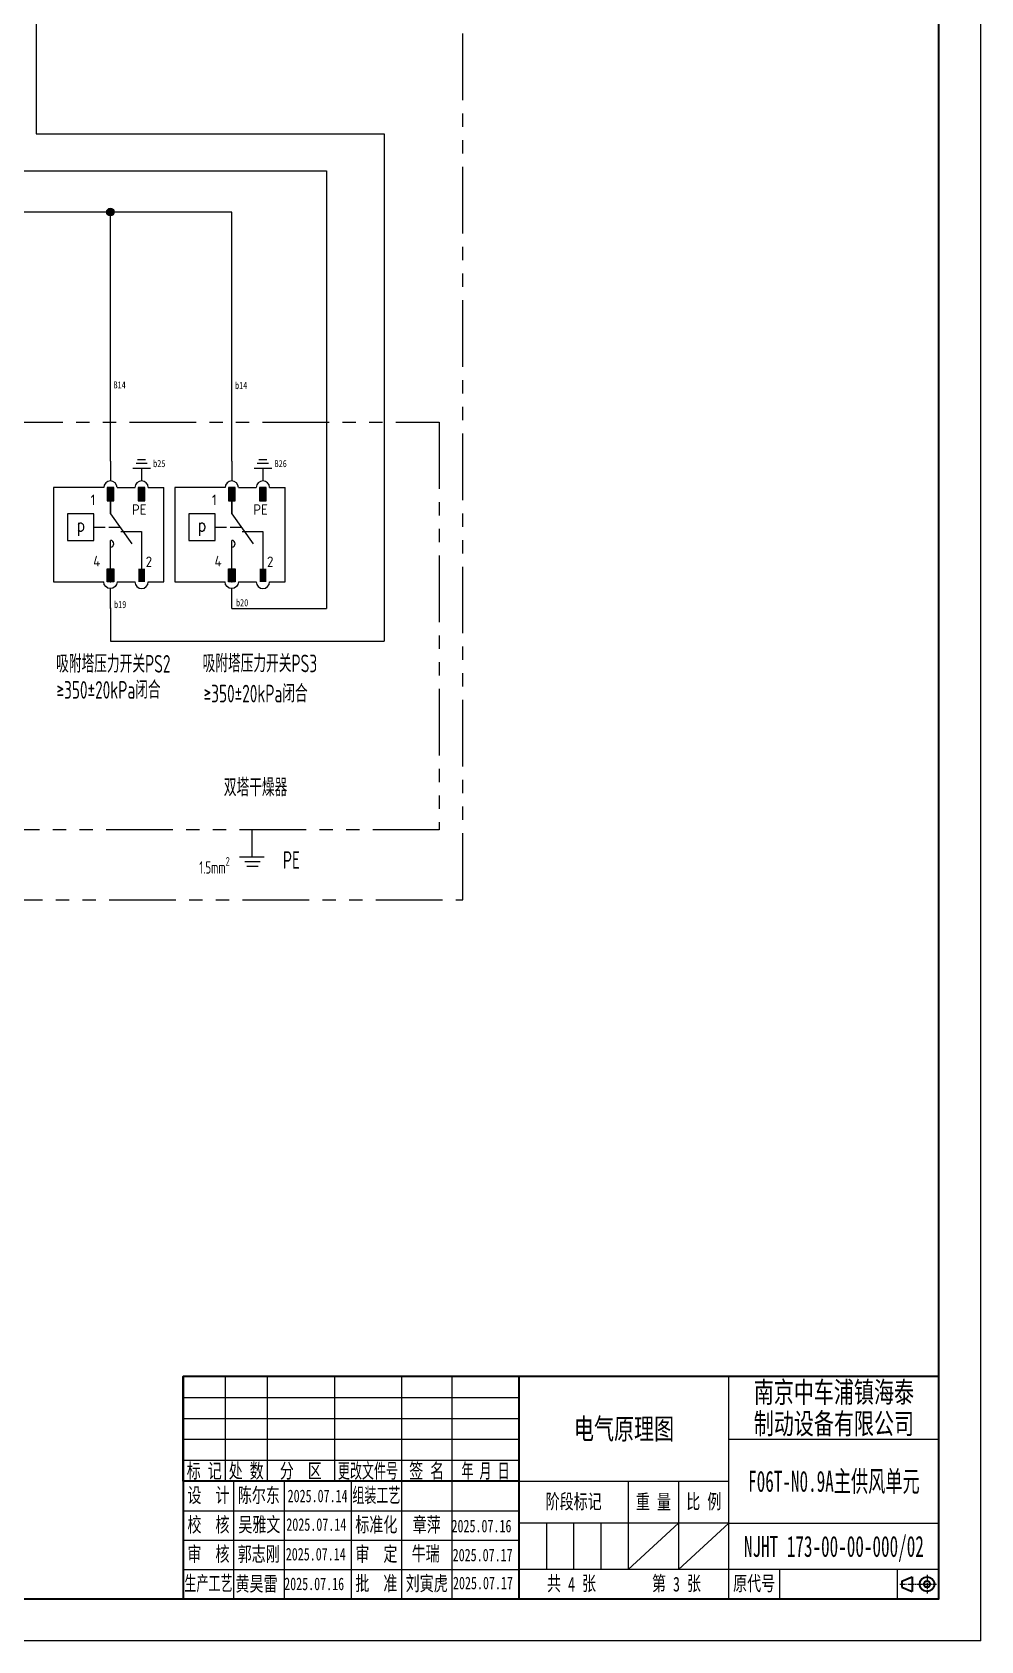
# Model space of a CAD drawing. Header units: millimetres. Extents: x 0 to 840, y 0 to 594.
# Drawn here: x 614 to 840, y 0 to 383.2 of the extents above; entities that cross this region are included whole.
import ezdxf
from ezdxf.enums import TextEntityAlignment as Align

# ---------------------------------------------------------------- set-up
doc = ezdxf.new("R2010")
doc.units = ezdxf.units.MM
for name, pattern in [('CENTER1', [10, 7, -1, 1, -1]), ('CENTER2', [12, 7, -1, 1, -1, 1, -1]), ('PHANTOM2', [31.75, 15.875, -3.175, 3.175, -3.175, 3.175, -3.175]), ('虚线', [2, 1, -1])]:
    doc.linetypes.add(name, pattern=pattern)
for name, color, linetype, lineweight in [('AM_3', 3, '虚线', 13), ('BLK_0.5mm^2', 7, 'Continuous', 18), ('MISC', 2, 'Continuous', 18), ('双点划线', 6, 'CENTER2', 18), ('尺寸线层', 3, 'Continuous', 13), ('标注', 3, 'Continuous', 18), ('点划线', 4, 'CENTER1', 18), ('粗实线', 7, 'Continuous', 35), ('粗实线层', 7, 'Continuous', 25)]:
    doc.layers.add(name, color=color, linetype=linetype, lineweight=lineweight)
doc.layers.add('触点标识', color=11, linetype='Continuous')
doc.styles.add('PIN', font='simplex.shx', dxfattribs={"width": 0.75, "bigfont": 'gbcbig.shx'})
doc.styles.add('WD_IEC', font='isocp2.shx', dxfattribs={"width": 0.9, "bigfont": 'gbcbig.shx'})
doc.styles.add('标准', font='isoct2.shx')
doc.styles.add('海泰标注样式', font='isocp.shx', dxfattribs={"width": 0.7, "bigfont": 'gbcbig.shx'})
doc.styles.add('海泰汉字样式', font='仿宋_GB2312.ttf', dxfattribs={"width": 0.7, "height": 1.7})

# ---------------------------------------------------------------- blocks, each defined once
blk = doc.blocks.new('NJHT-更改区')
at = {"color": 7, "linetype": 'Continuous'}
for p, q in [((0, 5), (80, 5)), ((10, 5), (10, 0)), ((20, 5), (20, 0)), ((36, 5), (36, 0)), ((52, 5), (52, 0)), ((64, 5), (64, 0)), ((0, 0), (80, 0))]:
    blk.add_line(p, q, dxfattribs=at)
at = {"color": 7, "linetype": 'Continuous', "lineweight": 35}
for p, q in [((0, 0), (0, 5)), ((80, 0), (80, 5))]:
    blk.add_line(p, q, dxfattribs=at)
at = {"color": 2, "linetype": 'Continuous', "style": '海泰汉字样式'}
for tag, width, p in [('1', 0.7, (5, 2.5)), ('2', 0.7, (15, 2.5)), ('3', 0.7, (28, 2.5)), ('4', 0.6, (44, 2.5)), ('5', 0.7, (58, 2.5)), ('6', 0.6, (72, 2.5))]:
    blk.add_attdef(tag, text='', height=3.5, dxfattribs=dict(at, width=width)).set_placement(p, align=Align.MIDDLE_CENTER)
blk = doc.blocks.new('设计.Name')
at = {"insert": (668, 34.5), "char_height": 3.5, "width": 12, "attachment_point": 5, "style": '海泰汉字样式'}
blk.add_mtext('陈尔东', dxfattribs=at)
blk = doc.blocks.new('设计.AppDate')
at = {"insert": (682, 34.5), "char_height": 3, "width": 16, "attachment_point": 5, "style": '海泰汉字样式'}
blk.add_mtext('2025.07.14', dxfattribs=at)
blk = doc.blocks.new('标准化.Name')
at = {"insert": (708, 27.5), "char_height": 3.5, "width": 12, "attachment_point": 5, "style": '海泰汉字样式'}
blk.add_mtext('章萍', dxfattribs=at)
blk = doc.blocks.new('标准化.AppDate')
at = {"insert": (722, 27.5), "char_height": 3, "width": 16, "attachment_point": 5, "style": '海泰汉字样式'}
blk.add_mtext('2025.07.16', dxfattribs=at)
blk = doc.blocks.new('批准.Name')
at = {"insert": (708, 13.5), "char_height": 3.5, "width": 12, "attachment_point": 5, "style": '海泰汉字样式'}
blk.add_mtext('刘寅虎', dxfattribs=at)
blk = doc.blocks.new('批准.AppDate')
at = {"insert": (722, 13.5), "char_height": 3, "width": 16, "attachment_point": 5, "style": '海泰汉字样式'}
blk.add_mtext('2025.07.17', dxfattribs=at)
blk = doc.blocks.new('NJHT-A1')
at = {"color": 7, "linetype": 'Continuous', "lineweight": 18}
for p, q in [((840, 0), (840, 594)), ((780, 10), (780, 63)), ((780, 48), (830, 48)), ((662, 38), (662, 10)), ((674, 38), (674, 10)), ((690, 38), (690, 10)), ((702, 38), (702, 10)), ((714, 38), (714, 10)), ((730, 38), (780, 38)), ((756, 38), (756, 17)), ((768, 38), (768, 17)), ((650, 31), (730, 31)), ((780, 28), (730, 28)), ((736.5, 28), (736.5, 17)), ((743, 28), (743, 17)), ((749.5, 28), (749.5, 17)), ((780, 28), (830, 28)), ((650, 24), (730, 24)), ((650, 17), (730, 17)), ((780, 17), (730, 17)), ((830, 17), (780, 17)), ((792, 17), (792, 10)), ((840, 0), (0, 0))]:
    blk.add_line(p, q, dxfattribs=at)
at = {"color": 7, "linetype": 'Continuous', "lineweight": 35}
for p, q in [((830, 10), (830, 584)), ((730, 10), (730, 63)), ((730, 38), (650, 38)), ((25, 10), (830, 10))]:
    blk.add_line(p, q, dxfattribs=at)
blk.add_lwpolyline([(650, 10), (830, 10), (830, 63), (650, 63)], close=True, dxfattribs=at)
at = {"color": 2, "linetype": 'Continuous', "lineweight": 18, "char_height": 3.5, "attachment_point": 5, "style": '海泰汉字样式'}
for s, insert, width in [('设  计', (656, 34.5), 12), ('{\\W0.6;组装工艺}', (696, 34.5), 12), ('阶段标记', (743, 33), 26), ('重 量', (762, 33), 12), ('比 例', (774, 33), 12), ('校  核', (656, 27.5), 12), ('标准化', (696, 27.5), 12), ('审  核', (656, 20.5), 12), ('审  定', (696, 20.5), 12), ('{\\W0.6;生产工艺}', (656, 13.5), 12), ('批  准', (696, 13.5), 12), ('共   张', (742.5, 13.5), 25), ('第   张', (767.5, 13.5), 25), ('原代号', (786, 13.5), 12)]:
    blk.add_mtext(s, dxfattribs=dict(at, insert=insert, width=width))
at = {"color": 2, "linetype": 'Continuous', "lineweight": 18, "style": '海泰汉字样式', "width": 0.6}
blk.add_attdef('5', text='', height=5, rotation=180, dxfattribs=at).set_placement((50, 578.5), align=Align.MIDDLE_CENTER)
at = {"color": 2, "linetype": 'Continuous', "lineweight": 18, "style": '海泰汉字样式'}
for tag, height, width, p in [('1', 5, 0.7, (805, 59.25)), ('2', 5, 0.7, (805, 51.75)), ('7', 5, 0.7, (755, 50.5)), ('3', 5, 0.6, (805, 38)), ('12', 3.5, 0.7, (668, 34.5)), ('13', 3.5, 0.6, (682, 34.5)), ('20', 3.5, 0.7, (708, 34.5)), ('21', 3.5, 0.6, (722, 34.5)), ('14', 3.5, 0.7, (668, 27.5)), ('15', 3.5, 0.6, (682, 27.5)), ('22', 3.5, 0.7, (708, 27.5)), ('23', 3.5, 0.6, (722, 27.5)), ('8', 3.5, 0.7, (762, 22.5)), ('9', 3.5, 0.7, (774, 22.5)), ('4', 5, 0.6, (805, 22.5)), ('16', 3.5, 0.7, (668, 20.5)), ('17', 3.5, 0.6, (682, 20.5)), ('24', 3.5, 0.7, (708, 20.5)), ('25', 3.5, 0.6, (722, 20.5)), ('18', 3.5, 0.7, (668, 13.5)), ('19', 3.5, 0.6, (682, 13.5)), ('26', 3.5, 0.7, (708, 13.5)), ('27', 3.5, 0.6, (722, 13.5)), ('11', 3.5, 0.7, (742.5, 13.5)), ('10', 3.5, 0.7, (767.5, 13.5)), ('6', 3.5, 0.7, (811.57, 13.5))]:
    blk.add_attdef(tag, text='', height=height, dxfattribs=dict(at, width=width)).set_placement(p, align=Align.MIDDLE_CENTER)
blk = doc.blocks.new('校核.Name')
at = {"insert": (668, 27.5), "char_height": 3.5, "width": 12, "attachment_point": 5, "style": '海泰汉字样式'}
blk.add_mtext('吴雅文', dxfattribs=at)
blk = doc.blocks.new('校核.AppDate')
at = {"insert": (682, 27.5), "char_height": 3, "width": 16, "attachment_point": 5, "style": '海泰汉字样式'}
blk.add_mtext('2025.07.14', dxfattribs=at)
blk = doc.blocks.new('审核.Name')
at = {"insert": (668, 27.5), "char_height": 3.5, "width": 12, "attachment_point": 5, "style": '海泰汉字样式'}
blk.add_mtext('郭志刚', dxfattribs=at)
blk = doc.blocks.new('审核.AppDate')
at = {"insert": (682, 27.5), "char_height": 3, "width": 16, "attachment_point": 5, "style": '海泰汉字样式'}
blk.add_mtext('2025.07.14', dxfattribs=at)
blk = doc.blocks.new('生产工艺.Name')
at = {"insert": (668, 27.5), "char_height": 3.5, "width": 12, "attachment_point": 5, "style": '海泰汉字样式'}
blk.add_mtext('黄昊雷', dxfattribs=at)
blk = doc.blocks.new('生产工艺.AppDate')
at = {"insert": (682, 27.5), "char_height": 3, "width": 16, "attachment_point": 5, "style": '海泰汉字样式'}
blk.add_mtext('2025.07.16', dxfattribs=at)
blk = doc.blocks.new('审定.Name')
at = {"insert": (668, 27.5), "char_height": 3.5, "width": 12, "attachment_point": 5, "style": '海泰汉字样式'}
blk.add_mtext('牛瑞', dxfattribs=at)
blk = doc.blocks.new('审定.AppDate')
at = {"insert": (682, 27.5), "char_height": 3, "width": 16, "attachment_point": 5, "style": '海泰汉字样式'}
blk.add_mtext('2025.07.17', dxfattribs=at)
blk = doc.blocks.new('bfcgb')
blk.add_hatch(color=256).paths.add_polyline_path([(1495.06, 338, 1), (1492.9, 338, 1)])
blk.add_circle((1493.98, 338), 1.08)
blk = doc.blocks.new('gwae')
blk.add_hatch(color=256).paths.add_polyline_path([(413.18, 275.01), (413.18, 278.76), (411.3, 278.76), (411.3, 275.01)], flags=0)
for p, q in [((412.24, 286.26), (412.24, 280.64)), ((412.24, 275.01), (412.24, 271.26))]:
    blk.add_line(p, q)
blk.add_lwpolyline([(413.18, 278.76), (411.3, 278.76), (411.3, 275.01), (413.18, 275.01)], close=True)
blk.add_arc((412.24, 278.76), 1.88, 0, 180)
blk.add_point((412.24, 278.76))
blk = doc.blocks.new('ftest')
for points in [[(1925.35, -430.96), (1925.35, -427.21), (1923.47, -427.21), (1923.47, -430.96)], [(1925.35, -450.24), (1925.35, -453.99), (1923.47, -453.99), (1923.47, -450.24)]]:
    blk.add_hatch(color=256).paths.add_polyline_path(points, flags=0)
at = {"color": 2}
for p, q in [((1925.55, -419.39), (1923.27, -419.39)), ((1926.93, -421.83), (1921.89, -421.83)), ((1926, -420.37), (1922.82, -420.37))]:
    blk.add_line(p, q, dxfattribs=at)
for p, q in [((1924.41, -421.83), (1924.41, -425.34)), ((1913.69, -427.24), (1899.43, -427.24)), ((1899.43, -427.24), (1899.43, -453.99)), ((1917.44, -427.21), (1922.54, -427.21)), ((1926.29, -427.21), (1930.76, -427.21)), ((1930.76, -453.99), (1930.76, -427.21)), ((1915.57, -434.71), (1915.57, -429.09)), ((1915.57, -434.71), (1921.62, -443.15)), ((1915.57, -449.71), (1915.57, -442.21)), ((1918.54, -439.7), (1924.41, -439.7)), ((1924.41, -439.7), (1924.41, -450.5)), ((1915.57, -450.24), (1915.57, -446.49)), ((1899.43, -453.99), (1913.69, -453.99)), ((1917.44, -453.99), (1922.54, -453.99)), ((1926.29, -453.99), (1930.76, -453.99))]:
    blk.add_line(p, q)
for points in [[(1925.35, -427.21), (1923.47, -427.21), (1923.47, -430.96), (1925.35, -430.96)], [(1910.88, -442.21), (1910.88, -434.71), (1903.38, -434.71), (1903.38, -442.21)], [(1916.5, -453.99), (1914.63, -453.99), (1914.63, -450.24), (1916.5, -450.24)]]:
    blk.add_lwpolyline(points, close=True)
for centre, radius, start, end in [((1924.41, -427.21), 1.88, 0, 180), ((1915.57, -443.15), 0.938, 270, 90), ((1924.41, -453.99), 1.88, 180, 0)]:
    blk.add_arc(centre, radius, start, end)
for p in [(1924.41, -427.21), (1915.57, -453.99)]:
    blk.add_point(p)
at = {"layer": 'MISC'}
for p, q in [((1910.88, -438.46), (1914.04, -438.46)), ((1915.1, -438.46), (1918.26, -438.46))]:
    blk.add_line(p, q, dxfattribs=at)
blk.add_blockref('gwae', (1503.32, -706))
at = {"xscale": -1, "rotation": 180}
blk.add_blockref('gwae', (1503.32, -175.23), dxfattribs=at)
at = {"insert": (1907.13, -438.46), "char_height": 3.75, "width": 3.817, "attachment_point": 5, "style": 'PIN'}
blk.add_mtext('\\T1;p', dxfattribs=at)
at = {"layer": 'AM_3', "style": 'WD_IEC'}
for tag, p in [('1', (1911.31, -432.23)), ('PE', (1925.82, -434.97)), ('4', (1912.71, -449.59)), ('2', (1927.4, -449.79))]:
    blk.add_attdef(tag, text='', height=3, dxfattribs=at).set_placement(p, align=Align.RIGHT)

msp = doc.modelspace()

# ---------------------------------------------------------------- linework, layer by layer
for p, q in [((614.95, 413.94), (614.95, 359.01)), ((614.95, 359.01), (697.89, 359.01)), ((697.89, 359.01), (697.89, 284)), ((601.17, 350.19), (684.1, 350.19)), ((684.1, 350.19), (684.1, 284)), ((630.53, 340.35), (567.93, 340.35)), ((661.54, 340.35), (630.53, 340.35)), ((632.65, 281.02), (632.65, 339.44)), ((661.54, 290.3), (661.54, 340.35)), ((661.54, 281.02), (661.54, 290.3)), ((684.1, 284), (684.1, 245.94)), ((697.89, 284), (697.89, 238.12)), ((666.36, 193.15), (666.36, 186.76)), ((756, 17), (768, 28)), ((768, 17), (780, 28))]:
    msp.add_line(p, q)
at = {"color": 1}
for p, q in [((663.41, 186.76), (669.3, 186.76)), ((664.65, 185.68), (668.35, 185.68)), ((665.17, 184.54), (667.83, 184.54))]:
    msp.add_line(p, q, dxfattribs=at)
at = {"color": 7, "linetype": 'Continuous', "lineweight": 18}
msp.add_line((820.18, 10), (820.18, 17), dxfattribs=at)
at = {"layer": '双点划线', "linetype": 'PHANTOM2'}
for p, q in [((716.63, 176.5), (716.63, 420.24)), ((478.41, 290.3), (711, 290.3)), ((711, 290.3), (711, 193.15)), ((711, 193.15), (478.41, 193.15)), ((60.85, 176.5), (716.63, 176.5))]:
    msp.add_line(p, q, dxfattribs=at)
at = {"layer": '点划线', "ltscale": 0.2}
for p, q in [((827.18, 15.75), (827.18, 11.25)), ((820.68, 13.5), (829.43, 13.5))]:
    msp.add_line(p, q, dxfattribs=at)
at = {"layer": '粗实线'}
for p, q in [((821.18, 14.25), (823.68, 15.25)), ((821.18, 14.25), (821.18, 12.75)), ((821.18, 12.75), (823.68, 11.75)), ((823.68, 15.25), (823.68, 11.75))]:
    msp.add_line(p, q, dxfattribs=at)
for radius in [1.75, 0.75]:
    msp.add_circle((827.18, 13.5), radius, dxfattribs=at)
at = {"layer": '粗实线层'}
for p, q in [((632.65, 246.05), (632.65, 238.12)), ((661.54, 245.94), (684.1, 245.94)), ((632.65, 238.12), (697.89, 238.12))]:
    msp.add_line(p, q, dxfattribs=at)

# ---------------------------------------------------------------- block references
ref = msp.add_blockref('NJHT-A1', (0, 0))
ref.add_attrib('11', '4', dxfattribs={"color": 2, "linetype": 'Continuous', "lineweight": 18, "height": 3.5, "style": '海泰汉字样式', "width": 0.7}).set_placement((742.5, 13.5), align=Align.MIDDLE_CENTER)
ref.add_attrib('10', '3', dxfattribs={"color": 2, "linetype": 'Continuous', "lineweight": 18, "height": 3.5, "style": '海泰汉字样式', "width": 0.7}).set_placement((767.5, 13.5), align=Align.MIDDLE_CENTER)
ref.add_attrib('7', '电气原理图', dxfattribs={"color": 2, "linetype": 'Continuous', "lineweight": 18, "height": 5, "style": '海泰汉字样式', "width": 0.7}).set_placement((755, 50.5), align=Align.MIDDLE_CENTER)
ref.add_attrib('4', 'NJHT 173-00-00-000/02', dxfattribs={"color": 2, "linetype": 'Continuous', "lineweight": 18, "height": 5, "style": '海泰汉字样式', "width": 0.6}).set_placement((805, 22.5), align=Align.MIDDLE_CENTER)
ref.add_attrib('3', 'F06T-N0.9A主供风单元', dxfattribs={"color": 2, "linetype": 'Continuous', "lineweight": 18, "height": 5, "style": '海泰汉字样式', "width": 0.6}).set_placement((805, 38), align=Align.MIDDLE_CENTER)
ref.add_attrib('2', '制动设备有限公司', dxfattribs={"color": 2, "linetype": 'Continuous', "lineweight": 18, "height": 5, "style": '海泰汉字样式', "width": 0.7}).set_placement((805, 51.75), align=Align.MIDDLE_CENTER)
ref.add_attrib('1', '南京中车浦镇海泰', dxfattribs={"color": 2, "linetype": 'Continuous', "lineweight": 18, "height": 5, "style": '海泰汉字样式', "width": 0.7}).set_placement((805, 59.25), align=Align.MIDDLE_CENTER)
at = {"xscale": 0.84, "yscale": 0.84, "zscale": 0.84}
msp.add_blockref('bfcgb', (-622.3, 56.42), dxfattribs=at)
for name, p in [('NJHT-更改区', (650, 58)), ('NJHT-更改区', (650, 53)), ('NJHT-更改区', (650, 48)), ('NJHT-更改区', (650, 43)), ('设计.Name', (0, 0)), ('设计.AppDate', (0, 0)), ('校核.Name', (0.13, 0.01)), ('校核.AppDate', (-0.31, 0.18)), ('标准化.Name', (0, 0)), ('标准化.AppDate', (-0.96, -0.17)), ('审定.Name', (39.75, -6.9)), ('审核.Name', (-0.03, -7)), ('审核.AppDate', (-0.44, -6.88)), ('审定.AppDate', (39.32, -7.08)), ('生产工艺.Name', (-0.55, -14.11)), ('批准.Name', (0, 0)), ('生产工艺.AppDate', (-0.82, -13.95)), ('批准.AppDate', (-0.61, 0.26))]:
    msp.add_blockref(name, p)
ref = msp.add_blockref('NJHT-更改区', (650, 38))
ref.add_attrib('1', '标 记', dxfattribs={"color": 2, "height": 3.5, "style": '海泰汉字样式', "width": 0.7}).set_placement((655, 40.5), align=Align.MIDDLE_CENTER)
ref.add_attrib('2', '处 数', dxfattribs={"color": 2, "height": 3.5, "style": '海泰汉字样式', "width": 0.7}).set_placement((665, 40.5), align=Align.MIDDLE_CENTER)
ref.add_attrib('3', '分  区', dxfattribs={"color": 2, "height": 3.5, "style": '海泰汉字样式', "width": 0.7}).set_placement((678, 40.5), align=Align.MIDDLE_CENTER)
ref.add_attrib('4', '更改文件号', dxfattribs={"color": 2, "height": 3.5, "style": '海泰汉字样式', "width": 0.6}).set_placement((694, 40.5), align=Align.MIDDLE_CENTER)
ref.add_attrib('5', '签 名', dxfattribs={"color": 2, "height": 3.5, "style": '海泰汉字样式', "width": 0.7}).set_placement((708, 40.5), align=Align.MIDDLE_CENTER)
ref.add_attrib('6', '年 月 日', dxfattribs={"color": 2, "height": 3.5, "style": '海泰汉字样式', "width": 0.6}).set_placement((722, 40.5), align=Align.MIDDLE_CENTER)
at = {"layer": '粗实线层', "xscale": 0.84, "yscale": 0.84, "zscale": 0.84}
for p in [(-976.43, 633.59), (-947.53, 633.59)]:
    msp.add_blockref('ftest', p, dxfattribs=at).add_auto_attribs({'PE': 'PE', '2': '2', '4': '4', '1': '1'})

# ---------------------------------------------------------------- texts
at = {"layer": 'BLK_0.5mm^2', "char_height": 4.2, "width": 30.0801, "attachment_point": 1, "line_spacing_factor": 0.99982, "style": '标准'}
for s, insert in [('{\\Fisocp2,gbcbig|c134;\\C3;吸附塔压力开关\\W0.7;PS2}', (619.72, 234.83)), ('{\\Fisocp2,gbcbig|c134;\\C3;吸附塔压力开关\\W0.7;PS3}', (654.61, 234.92)), ('{\\Fisocp2,gbcbig|c134;\\C3;双塔干燥器}', (659.66, 205.39))]:
    msp.add_mtext(s, dxfattribs=dict(at, insert=insert))
at = {"layer": '尺寸线层', "char_height": 4.2, "attachment_point": 1, "style": '海泰标注样式'}
for insert, width in [((619.81, 228.62), 36.9315), ((654.85, 227.74), 37.3529)]:
    msp.add_mtext('{\\Fisocp2,gbcbig|c134;≥}3{\\Fisocp,@extfont2|c134;5\\Fisocp,@extfont2|c128;0%%P20kPa\\Fisocp2,gbcbig|c134;\\W1;闭合}', dxfattribs=dict(at, insert=insert, width=width))
at = {"layer": '尺寸线层', "insert": (673.73, 188.09), "char_height": 4.2, "width": 22.3933, "attachment_point": 1, "line_spacing_factor": 0.99982, "style": '标准'}
msp.add_mtext('{\\Fisocp2,gbcbig|c134;\\W0.7;\\C3;PE}', dxfattribs=at)
at = {"layer": '标注', "color": 2, "insert": (653.81, 186.69), "char_height": 2.94, "width": 10.7152, "attachment_point": 1, "style": '海泰标注样式'}
msp.add_mtext('\\A1;1.5mm{\\H0.7x;\\S2^ ;}', dxfattribs=at)
at = {"layer": '触点标识', "char_height": 1.7, "attachment_point": 1, "style": '海泰汉字样式'}
for s, width, insert in [('B14', 5.3803, (633.39, 300.02)), ('b14', 4.1902, (662.33, 299.88)), ('b25', 4.961, (642.83, 281.29)), ('B26', 3.1427, (671.76, 281.29)), ('b19', 3.3661, (633.51, 247.71)), ('b20', 3.6825, (662.57, 248.14))]:
    msp.add_mtext_dynamic_manual_height_columns(s, width=width, gutter_width=8.5, heights=[0], dxfattribs=dict(at, insert=insert))

doc.saveas('drawing.dxf')
